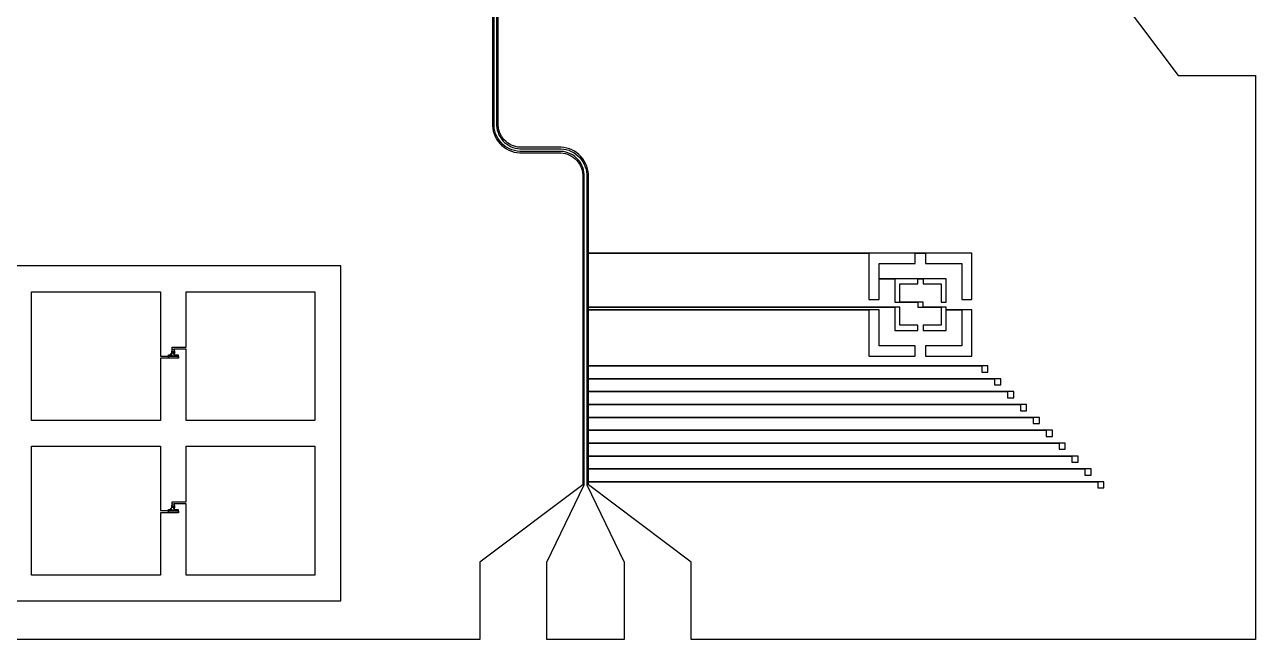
# Model space of a CAD drawing. Extents: x 200 to 9800, y 200 to 9800.
# Drawn here: x 5022 to 9800, y 200 to 2587 of the extents above; entities that cross this region are included whole.
import ezdxf

# ---------------------------------------------------------------- set-up
doc = ezdxf.new("R2010")
doc.units = 0
doc.layers.add('L136D1', color=1, linetype='CONTINUOUS')
doc.layers.add('L1D0', color=2, linetype='CONTINUOUS')

msp = doc.modelspace()

# ---------------------------------------------------------------- linework, layer by layer
at = {"layer": 'L136D1'}
for points in [[(5583.5, 1298), (5583.5, 1299.5), (5580.975, 1299.5), (5580.927, 1299.505), (5580.878, 1299.514), (5580.831, 1299.529), (5580.786, 1299.547), (5580.743, 1299.571), (5580.702, 1299.598), (5580.664, 1299.629), (5580.629, 1299.664), (5580.598, 1299.702), (5580.571, 1299.743), (5580.547, 1299.786), (5580.529, 1299.831), (5580.514, 1299.878), (5580.505, 1299.927), (5580.5, 1299.975), (5580.5, 1304.525), (5580.505, 1304.573), (5580.514, 1304.622), (5580.529, 1304.669), (5580.547, 1304.714), (5580.571, 1304.757), (5580.598, 1304.798), (5580.629, 1304.836), (5580.664, 1304.871), (5580.702, 1304.902), (5580.743, 1304.929), (5580.786, 1304.953), (5580.831, 1304.971), (5580.878, 1304.986), (5580.927, 1304.995), (5580.975, 1305), (5593.485, 1305), (5590.25, 1308.236), (5589.543, 1307.529), (5589.529, 1307.543), (5590.236, 1308.25), (5589.529, 1308.957), (5589.543, 1308.971), (5590.25, 1308.264), (5593.485, 1311.5), (5593.515, 1311.5), (5590.264, 1308.25), (5593.515, 1305), (5594.025, 1305), (5594.073, 1304.995), (5594.122, 1304.986), (5594.169, 1304.971), (5594.214, 1304.953), (5594.257, 1304.929), (5594.298, 1304.902), (5594.336, 1304.871), (5594.371, 1304.836), (5594.402, 1304.798), (5594.429, 1304.757), (5594.453, 1304.714), (5594.471, 1304.669), (5594.486, 1304.622), (5594.495, 1304.573), (5594.5, 1304.525), (5594.5, 1301.975), (5594.505, 1301.927), (5594.514, 1301.878), (5594.529, 1301.831), (5594.547, 1301.786), (5594.571, 1301.743), (5594.598, 1301.702), (5594.629, 1301.664), (5594.664, 1301.629), (5594.702, 1301.598), (5594.743, 1301.571), (5594.786, 1301.547), (5594.831, 1301.529), (5594.878, 1301.514), (5594.927, 1301.505), (5594.975, 1301.5), (5604.025, 1301.5), (5604.073, 1301.505), (5604.122, 1301.514), (5604.169, 1301.529), (5604.214, 1301.547), (5604.257, 1301.571), (5604.298, 1301.598), (5604.336, 1301.629), (5604.371, 1301.664), (5604.402, 1301.702), (5604.429, 1301.743), (5604.453, 1301.786), (5604.471, 1301.831), (5604.486, 1301.878), (5604.495, 1301.927), (5604.5, 1301.975), (5604.5, 1304.525), (5604.505, 1304.573), (5604.514, 1304.622), (5604.529, 1304.669), (5604.547, 1304.714), (5604.571, 1304.757), (5604.598, 1304.798), (5604.629, 1304.836), (5604.639, 1304.846), (5601.25, 1308.236), (5600.543, 1307.529), (5600.529, 1307.543), (5601.236, 1308.25), (5600.529, 1308.957), (5600.543, 1308.971), (5601.25, 1308.264), (5604.485, 1311.5), (5593.485, 1311.5), (5593.5, 1311.515), (5593.5, 1312.5), (5594.5, 1312.5), (5594.5, 1319.725), (5594.505, 1319.773), (5594.514, 1319.822), (5594.529, 1319.869), (5594.547, 1319.914), (5594.571, 1319.957), (5594.598, 1319.998), (5594.629, 1320.036), (5594.664, 1320.071), (5594.702, 1320.102), (5594.743, 1320.129), (5594.786, 1320.153), (5594.831, 1320.171), (5594.878, 1320.186), (5594.927, 1320.195), (5594.975, 1320.2), (5595.5, 1320.2), (5595.5, 1326.5), (5603.5, 1326.5), (5603.5, 1320.2), (5604.025, 1320.2), (5604.073, 1320.195), (5604.122, 1320.186), (5604.169, 1320.171), (5604.214, 1320.153), (5604.257, 1320.129), (5604.298, 1320.102), (5604.336, 1320.071), (5604.371, 1320.036), (5604.402, 1319.998), (5604.429, 1319.957), (5604.453, 1319.914), (5604.471, 1319.869), (5604.486, 1319.822), (5604.495, 1319.773), (5604.5, 1319.725), (5604.5, 1312.5), (5605.5, 1312.5), (5605.5, 1311.5), (5604.515, 1311.5), (5601.264, 1308.25), (5604.654, 1304.861), (5604.664, 1304.871), (5604.702, 1304.902), (5604.743, 1304.929), (5604.786, 1304.953), (5604.831, 1304.971), (5604.878, 1304.986), (5604.927, 1304.995), (5604.975, 1305), (5618.025, 1305), (5618.073, 1304.995), (5618.122, 1304.986), (5618.169, 1304.971), (5618.214, 1304.953), (5618.257, 1304.929), (5618.298, 1304.902), (5618.336, 1304.871), (5618.371, 1304.836), (5618.402, 1304.798), (5618.429, 1304.757), (5618.453, 1304.714), (5618.471, 1304.669), (5618.486, 1304.622), (5618.495, 1304.573), (5618.5, 1304.525), (5618.5, 1299.975), (5618.495, 1299.927), (5618.486, 1299.878), (5618.471, 1299.831), (5618.453, 1299.786), (5618.429, 1299.743), (5618.402, 1299.702), (5618.371, 1299.664), (5618.336, 1299.629), (5618.298, 1299.598), (5618.257, 1299.571), (5618.214, 1299.547), (5618.169, 1299.529), (5618.122, 1299.514), (5618.073, 1299.505), (5618.025, 1299.5), (5615.5, 1299.5), (5615.5, 1298)], [(5583.5, 698), (5583.5, 699.5), (5580.975, 699.5), (5580.927, 699.505), (5580.878, 699.514), (5580.831, 699.529), (5580.786, 699.547), (5580.743, 699.571), (5580.702, 699.598), (5580.664, 699.629), (5580.629, 699.664), (5580.598, 699.702), (5580.571, 699.743), (5580.547, 699.786), (5580.529, 699.831), (5580.514, 699.878), (5580.505, 699.927), (5580.5, 699.975), (5580.5, 704.525), (5580.505, 704.573), (5580.514, 704.622), (5580.529, 704.669), (5580.547, 704.714), (5580.571, 704.757), (5580.598, 704.798), (5580.629, 704.836), (5580.664, 704.871), (5580.702, 704.902), (5580.743, 704.929), (5580.786, 704.953), (5580.831, 704.971), (5580.878, 704.986), (5580.927, 704.995), (5580.975, 705), (5593.485, 705), (5590.25, 708.236), (5589.543, 707.529), (5589.529, 707.543), (5590.236, 708.25), (5589.529, 708.957), (5589.543, 708.971), (5590.25, 708.264), (5593.485, 711.5), (5593.515, 711.5), (5590.264, 708.25), (5593.515, 705), (5594.025, 705), (5594.073, 704.995), (5594.122, 704.986), (5594.169, 704.971), (5594.214, 704.953), (5594.257, 704.929), (5594.298, 704.902), (5594.336, 704.871), (5594.371, 704.836), (5594.402, 704.798), (5594.429, 704.757), (5594.453, 704.714), (5594.471, 704.669), (5594.486, 704.622), (5594.495, 704.573), (5594.5, 704.525), (5594.5, 701.975), (5594.505, 701.927), (5594.514, 701.878), (5594.529, 701.831), (5594.547, 701.786), (5594.571, 701.743), (5594.598, 701.702), (5594.629, 701.664), (5594.664, 701.629), (5594.702, 701.598), (5594.743, 701.571), (5594.786, 701.547), (5594.831, 701.529), (5594.878, 701.514), (5594.927, 701.505), (5594.975, 701.5), (5604.025, 701.5), (5604.073, 701.505), (5604.122, 701.514), (5604.169, 701.529), (5604.214, 701.547), (5604.257, 701.571), (5604.298, 701.598), (5604.336, 701.629), (5604.371, 701.664), (5604.402, 701.702), (5604.429, 701.743), (5604.453, 701.786), (5604.471, 701.831), (5604.486, 701.878), (5604.495, 701.927), (5604.5, 701.975), (5604.5, 704.525), (5604.505, 704.573), (5604.514, 704.622), (5604.529, 704.669), (5604.547, 704.714), (5604.571, 704.757), (5604.598, 704.798), (5604.629, 704.836), (5604.639, 704.846), (5601.25, 708.236), (5600.543, 707.529), (5600.529, 707.543), (5601.236, 708.25), (5600.529, 708.957), (5600.543, 708.971), (5601.25, 708.264), (5604.485, 711.5), (5593.485, 711.5), (5593.5, 711.515), (5593.5, 712.5), (5594.5, 712.5), (5594.5, 719.725), (5594.505, 719.773), (5594.514, 719.822), (5594.529, 719.869), (5594.547, 719.914), (5594.571, 719.957), (5594.598, 719.998), (5594.629, 720.036), (5594.664, 720.071), (5594.702, 720.102), (5594.743, 720.129), (5594.786, 720.153), (5594.831, 720.171), (5594.878, 720.186), (5594.927, 720.195), (5594.975, 720.2), (5595.5, 720.2), (5595.5, 726.5), (5603.5, 726.5), (5603.5, 720.2), (5604.025, 720.2), (5604.073, 720.195), (5604.122, 720.186), (5604.169, 720.171), (5604.214, 720.153), (5604.257, 720.129), (5604.298, 720.102), (5604.336, 720.071), (5604.371, 720.036), (5604.402, 719.998), (5604.429, 719.957), (5604.453, 719.914), (5604.471, 719.869), (5604.486, 719.822), (5604.495, 719.773), (5604.5, 719.725), (5604.5, 712.5), (5605.5, 712.5), (5605.5, 711.5), (5604.515, 711.5), (5601.264, 708.25), (5604.654, 704.861), (5604.664, 704.871), (5604.702, 704.902), (5604.743, 704.929), (5604.786, 704.953), (5604.831, 704.971), (5604.878, 704.986), (5604.927, 704.995), (5604.975, 705), (5618.025, 705), (5618.073, 704.995), (5618.122, 704.986), (5618.169, 704.971), (5618.214, 704.953), (5618.257, 704.929), (5618.298, 704.902), (5618.336, 704.871), (5618.371, 704.836), (5618.402, 704.798), (5618.429, 704.757), (5618.453, 704.714), (5618.471, 704.669), (5618.486, 704.622), (5618.495, 704.573), (5618.5, 704.525), (5618.5, 699.975), (5618.495, 699.927), (5618.486, 699.878), (5618.471, 699.831), (5618.453, 699.786), (5618.429, 699.743), (5618.402, 699.702), (5618.371, 699.664), (5618.336, 699.629), (5618.298, 699.598), (5618.257, 699.571), (5618.214, 699.547), (5618.169, 699.529), (5618.122, 699.514), (5618.073, 699.505), (5618.025, 699.5), (5615.5, 699.5), (5615.5, 698)]]:
    msp.add_lwpolyline(points, close=True, dxfattribs=at)
at = {"layer": 'L1D0'}
for points in [[(6838.5, 3506), (6838.5, 2194.547), (6839.569, 2183.693), (6841.697, 2172.997), (6844.863, 2162.56), (6849.036, 2152.484), (6854.177, 2142.866), (6860.236, 2133.798), (6867.155, 2125.367), (6874.867, 2117.655), (6883.298, 2110.736), (6892.366, 2104.677), (6901.984, 2099.536), (6912.06, 2095.363), (6922.497, 2092.197), (6933.193, 2090.069), (6944.047, 2089), (7103.872, 2089), (7112.575, 2088.143), (7121.151, 2086.437), (7129.519, 2083.898), (7137.598, 2080.552), (7145.31, 2076.43), (7152.581, 2071.572), (7159.341, 2066.024), (7165.524, 2059.841), (7171.072, 2053.081), (7175.93, 2045.81), (7180.052, 2038.098), (7183.398, 2030.019), (7185.937, 2021.651), (7187.643, 2013.075), (7188.5, 2004.372), (7188.5, 800), (6789.5, 500), (6789.5, 200), (3209.5, 200)], [(6854.5, 3500), (6854.5, 2195.333), (6855.415, 2186.044), (6857.236, 2176.889), (6859.945, 2167.957), (6863.517, 2159.333), (6867.918, 2151.101), (6873.103, 2143.34), (6879.025, 2136.125), (6885.625, 2129.525), (6892.84, 2123.603), (6900.601, 2118.418), (6908.833, 2114.017), (6917.457, 2110.445), (6926.389, 2107.736), (6935.544, 2105.915), (6944.833, 2105), (7104.658, 2105), (7114.925, 2103.989), (7125.044, 2101.976), (7134.916, 2098.981), (7144.447, 2095.033), (7153.546, 2090.17), (7162.124, 2084.439), (7170.099, 2077.894), (7177.394, 2070.599), (7183.939, 2062.624), (7189.67, 2054.046), (7194.533, 2044.947), (7198.481, 2035.416), (7201.476, 2025.544), (7203.489, 2015.425), (7204.5, 2005.158), (7204.5, 800), (7349.5, 500), (7349.5, 200), (7049.5, 200), (7049.5, 500), (7194.5, 800), (7194.5, 2004.667), (7193.585, 2013.956), (7191.764, 2023.111), (7189.055, 2032.043), (7185.483, 2040.667), (7181.082, 2048.899), (7175.897, 2056.66), (7169.975, 2063.875), (7163.375, 2070.475), (7156.16, 2076.397), (7148.399, 2081.582), (7140.167, 2085.983), (7131.543, 2089.555), (7122.611, 2092.264), (7113.456, 2094.085), (7104.167, 2095), (6944.342, 2095), (6934.075, 2096.011), (6923.956, 2098.024), (6914.084, 2101.019), (6904.553, 2104.967), (6895.454, 2109.83), (6886.876, 2115.561), (6878.901, 2122.106), (6871.606, 2129.401), (6865.061, 2137.376), (6859.33, 2145.954), (6854.467, 2155.053), (6850.519, 2164.584), (6847.524, 2174.456), (6845.511, 2184.575), (6844.5, 2194.842), (6844.5, 3500)], [(9199.5, 2789), (9499.5, 2390), (9799.5, 2390), (9799.5, 200), (7609.5, 200), (7609.5, 500), (7210.5, 800), (7210.5, 812), (9187.5, 812), (9187.5, 788), (9211.5, 788), (9211.5, 812), (7210.5, 812), (7210.5, 862), (9137.5, 862), (9137.5, 838), (9161.5, 838), (9161.5, 862), (7210.5, 862), (7210.5, 912), (9087.5, 912), (9087.5, 888), (9111.5, 888), (9111.5, 912), (7210.5, 912), (7210.5, 962), (9037.5, 962), (9037.5, 938), (9061.5, 938), (9061.5, 962), (7210.5, 962), (7210.5, 1012), (8987.5, 1012), (8987.5, 988), (9011.5, 988), (9011.5, 1012), (7210.5, 1012), (7210.5, 1062), (8937.5, 1062), (8937.5, 1038), (8961.5, 1038), (8961.5, 1062), (7210.5, 1062), (7210.5, 1112), (8887.5, 1112), (8887.5, 1088), (8911.5, 1088), (8911.5, 1112), (7210.5, 1112), (7210.5, 1162), (8837.5, 1162), (8837.5, 1138), (8861.5, 1138), (8861.5, 1162), (7210.5, 1162), (7210.5, 1212), (8787.5, 1212), (8787.5, 1188), (8811.5, 1188), (8811.5, 1212), (7210.5, 1212), (7210.5, 1262), (8737.5, 1262), (8737.5, 1238), (8761.5, 1238), (8761.5, 1262), (7210.5, 1262), (7210.5, 1480), (8299.5, 1480), (8299.5, 1300), (8479.5, 1300), (8479.5, 1340), (8339.5, 1340), (8339.5, 1480), (7210.5, 1480), (7210.5, 1490), (8399.5, 1490), (8399.5, 1400), (8489.5, 1400), (8489.5, 1420), (8419.5, 1420), (8419.5, 1490), (7210.5, 1490), (7210.5, 1700), (8299.5, 1700), (8299.5, 1520), (8339.5, 1520), (8339.5, 1600), (8399.5, 1600), (8399.5, 1510), (8489.5, 1510), (8489.5, 1490), (8579.5, 1490), (8579.5, 1420), (8509.5, 1420), (8509.5, 1400), (8599.5, 1400), (8599.5, 1480), (8659.5, 1480), (8659.5, 1340), (8519.5, 1340), (8519.5, 1300), (8699.5, 1300), (8699.5, 1480), (8599.5, 1480), (8599.5, 1490), (8509.5, 1490), (8509.5, 1510), (8419.5, 1510), (8419.5, 1580), (8489.5, 1580), (8489.5, 1600), (8509.5, 1600), (8509.5, 1580), (8579.5, 1580), (8579.5, 1510), (8599.5, 1510), (8599.5, 1600), (8339.5, 1600), (8339.5, 1660), (8479.5, 1660), (8479.5, 1700), (8519.5, 1700), (8519.5, 1660), (8659.5, 1660), (8659.5, 1520), (8699.5, 1520), (8699.5, 1700), (7210.5, 1700), (7210.5, 2005.453), (7209.431, 2016.307), (7207.303, 2027.003), (7204.137, 2037.44), (7199.964, 2047.516), (7194.823, 2057.134), (7188.764, 2066.202), (7181.845, 2074.633), (7174.133, 2082.345), (7165.702, 2089.264), (7156.634, 2095.323), (7147.016, 2100.464), (7136.94, 2104.637), (7126.503, 2107.803), (7115.807, 2109.931), (7104.953, 2111), (6945.128, 2111), (6936.425, 2111.857), (6927.849, 2113.563), (6919.481, 2116.102), (6911.402, 2119.448), (6903.69, 2123.57), (6896.419, 2128.428), (6889.659, 2133.976), (6883.476, 2140.159), (6877.928, 2146.919), (6873.07, 2154.19), (6868.948, 2161.902), (6865.602, 2169.981), (6863.063, 2178.349), (6861.357, 2186.925), (6860.5, 2195.628), (6860.5, 3506)], [(3749.5, 350), (6249.5, 350), (6249.5, 1650), (2810.5, 1650)]]:
    msp.add_lwpolyline(points, dxfattribs=at)
for points in [[(5049.5, 1050), (5049.5, 1550), (5549.5, 1550), (5549.5, 1300), (5579, 1300), (5579, 1298), (5583.5, 1298), (5583.5, 1301), (5581.5, 1301), (5581.5, 1304), (5586.5, 1304), (5586.5, 1300), (5612.5, 1300), (5612.5, 1304), (5617.5, 1304), (5617.5, 1301), (5615.5, 1301), (5615.5, 1298), (5619.5, 1298), (5619.5, 1292), (5549.5, 1292), (5549.5, 1050)], [(5649.5, 1050), (5649.5, 1326.5), (5603.5, 1326.5), (5603.5, 1314.5), (5600.5, 1314.5), (5600.5, 1315.5), (5601.5, 1315.5), (5601.5, 1317.5), (5597.5, 1317.5), (5597.5, 1315.5), (5598.5, 1315.5), (5598.5, 1314.5), (5595.5, 1314.5), (5595.5, 1334.5), (5649.5, 1334.5), (5649.5, 1550), (6149.5, 1550), (6149.5, 1050)], [(5049.5, 450), (5049.5, 950), (5549.5, 950), (5549.5, 700), (5579, 700), (5579, 698), (5583.5, 698), (5583.5, 701), (5581.5, 701), (5581.5, 704), (5586.5, 704), (5586.5, 700), (5612.5, 700), (5612.5, 704), (5617.5, 704), (5617.5, 701), (5615.5, 701), (5615.5, 698), (5619.5, 698), (5619.5, 692), (5549.5, 692), (5549.5, 450)], [(5649.5, 450), (5649.5, 726.5), (5603.5, 726.5), (5603.5, 714.5), (5600.5, 714.5), (5600.5, 715.5), (5601.5, 715.5), (5601.5, 717.5), (5597.5, 717.5), (5597.5, 715.5), (5598.5, 715.5), (5598.5, 714.5), (5595.5, 714.5), (5595.5, 734.5), (5649.5, 734.5), (5649.5, 950), (6149.5, 950), (6149.5, 450)]]:
    msp.add_lwpolyline(points, close=True, dxfattribs=at)

doc.saveas('drawing.dxf')
